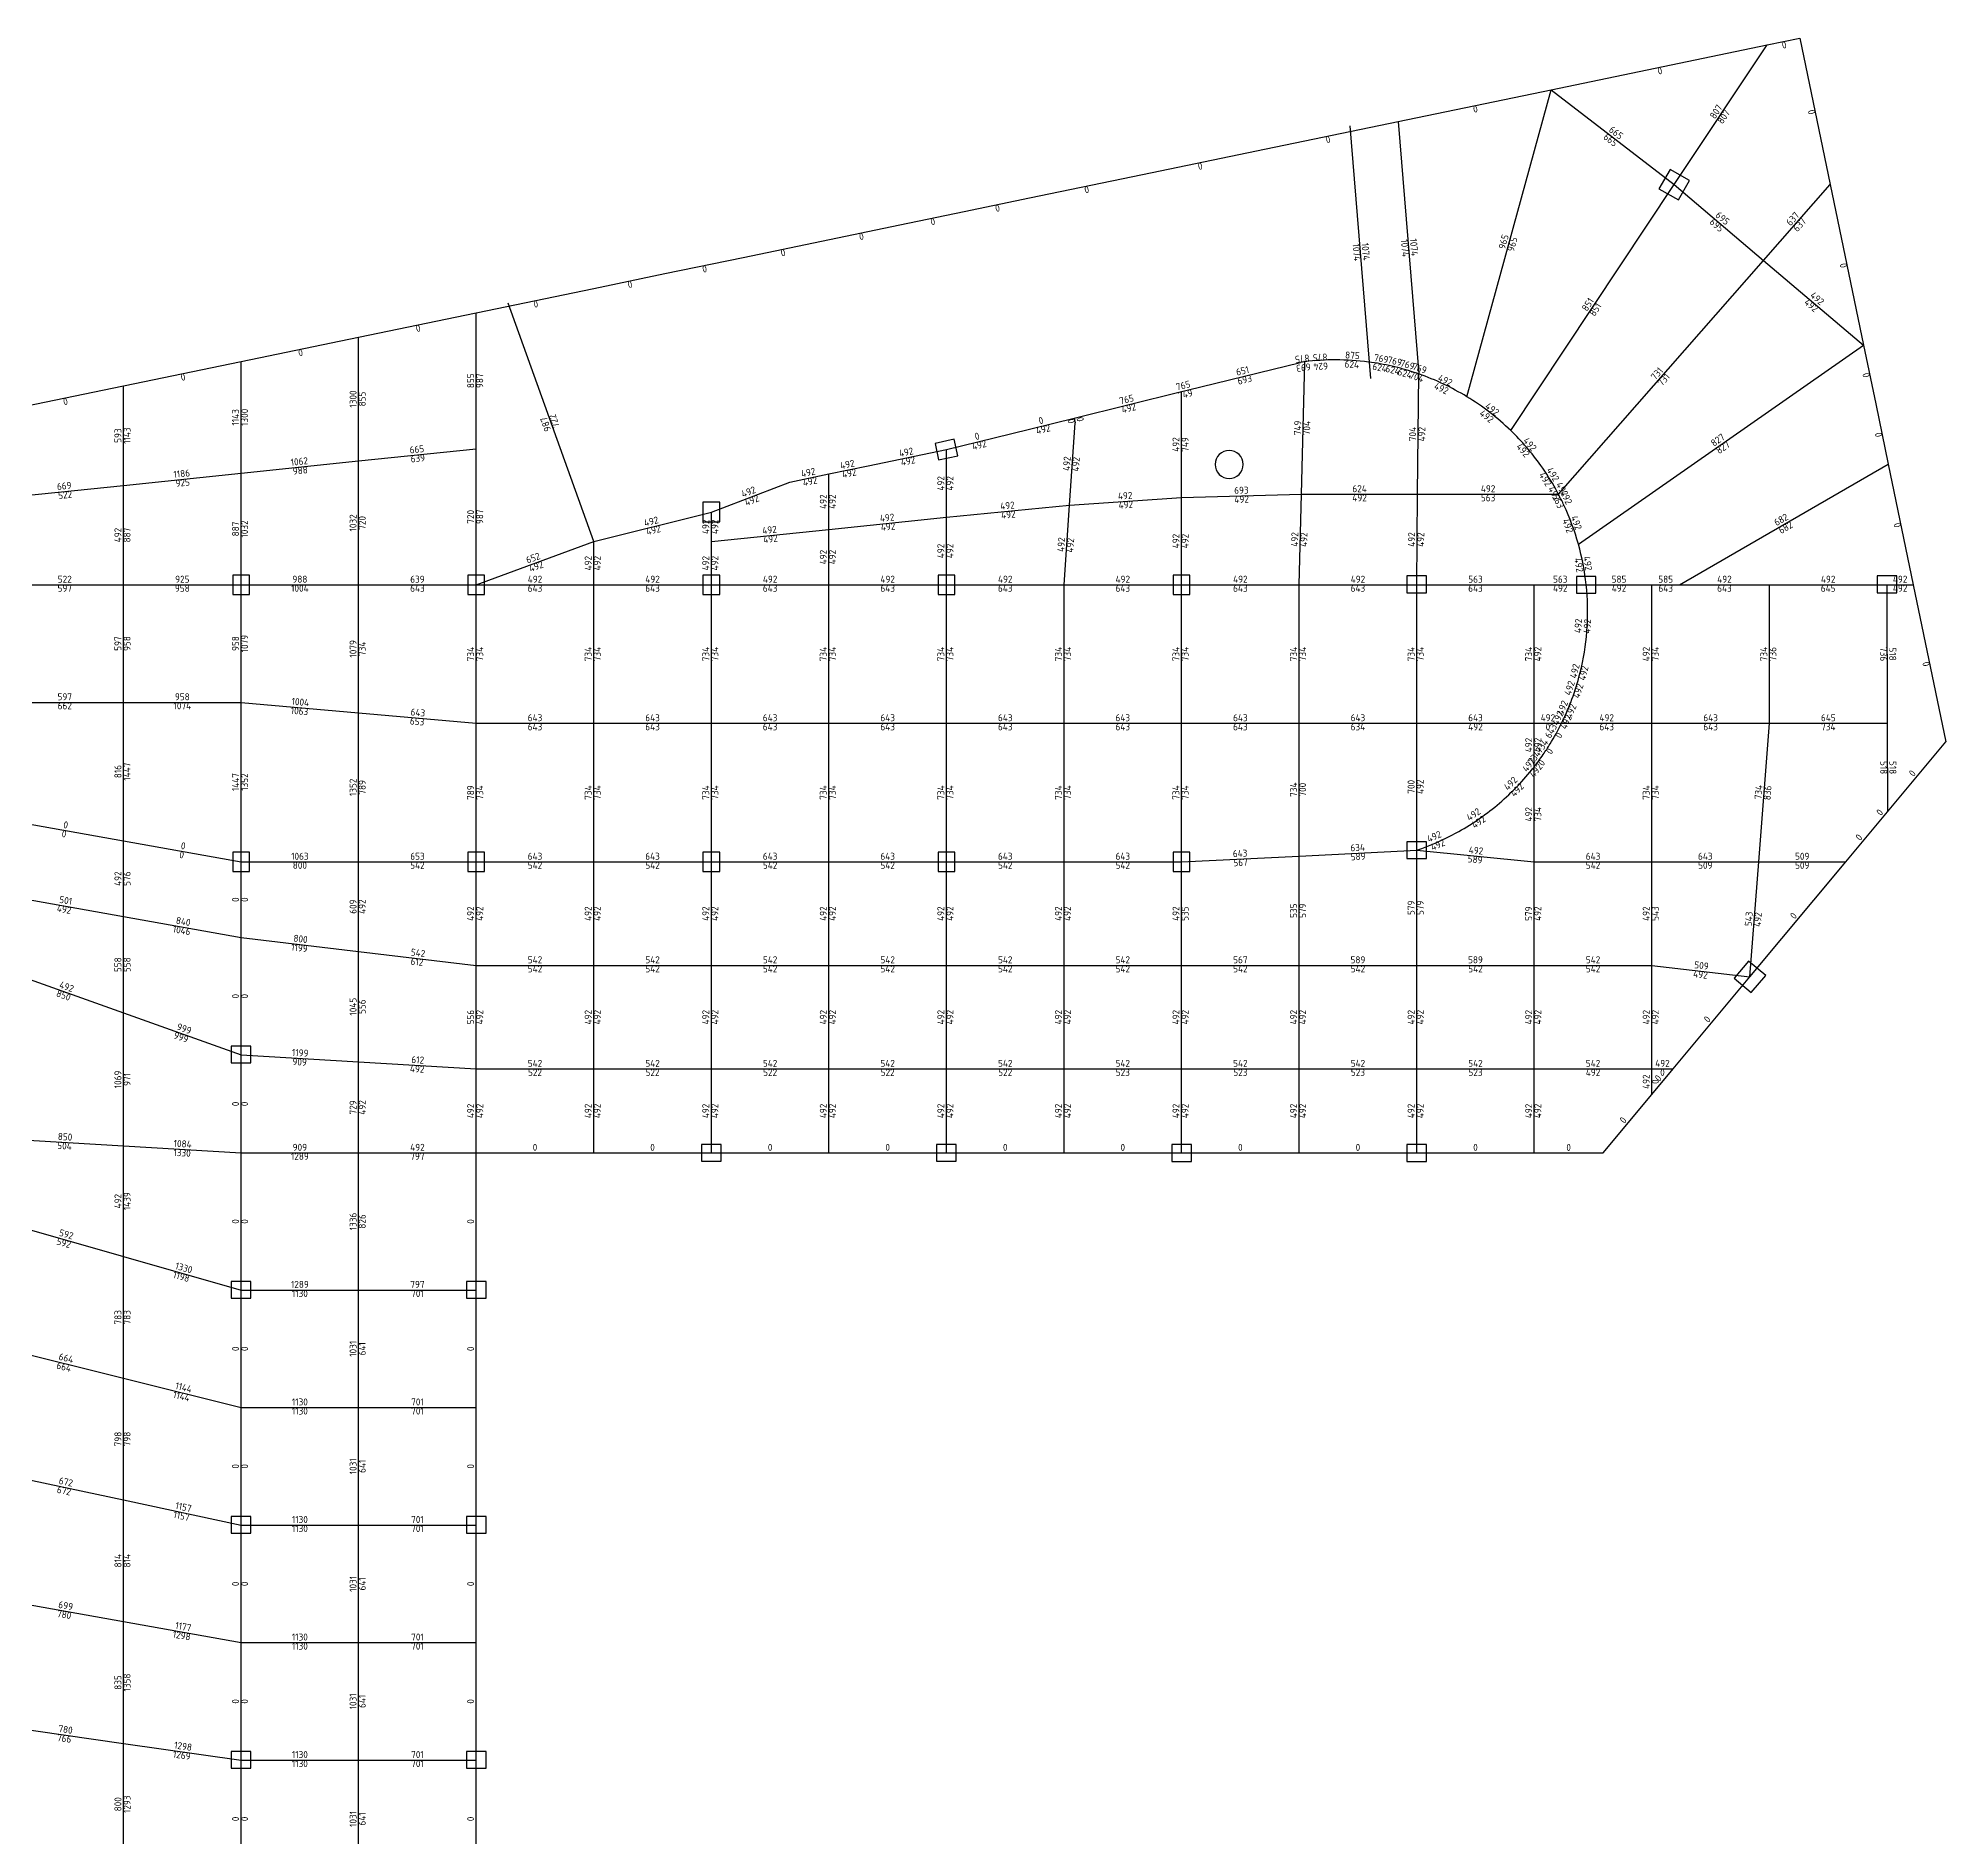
# Model space of a CAD drawing. Header units: millimetres. Extents: x -245177 to 1112891, y -1092030 to 122567.
# Drawn here: x -18550 to 49604, y -891798 to -827488 of the extents above; entities that cross this region are included whole.
import ezdxf
from ezdxf.enums import TextEntityAlignment as Align

# ---------------------------------------------------------------- set-up
doc = ezdxf.new("R2010")
doc.units = ezdxf.units.MM
doc.header["$MEASUREMENT"] = 0
for name, color, linetype in [('13', 4, 'Continuous'), ('dsg', 7, 'Continuous'), ('jiantu', 134, 'Continuous')]:
    doc.layers.add(name, color=color, linetype=linetype)
doc.styles.add('TrueTypeFont', font='yjkeng.shx', dxfattribs={"bigfont": 'yjkchn.shx'})

msp = doc.modelspace()

# ---------------------------------------------------------------- linework, layer by layer
at = {"layer": 'jiantu', "color": 94}
for p, q in [((35502, -829331), (43221, -827730)), ((43221, -827730), (44388, -827488)), ((44388, -827488), (45473, -832717)), ((30037, -830465), (35502, -829331)), ((24976, -831515), (30037, -830465)), ((20905, -832360), (24976, -831515)), ((16863, -833199), (20905, -832360)), ((45473, -832717), (46663, -838456)), ((14535, -833682), (16863, -833199)), ((9435, -834740), (12235, -834159)), ((12235, -834159), (14535, -833682)), ((6635, -835321), (9435, -834740)), ((3835, -835902), (6635, -835321)), ((1300, -836428), (3835, -835902)), ((-2900, -837299), (1300, -836428)), ((-7100, -838171), (-2900, -837299)), ((-11300, -839042), (-7100, -838171)), ((46663, -838456), (47099, -840556)), ((-15500, -839914), (-11300, -839042)), ((22505, -840068), (26544, -839073)), ((-19700, -840785), (-15500, -839914)), ((18466, -841063), (22300, -840118)), ((22300, -840118), (22505, -840068)), ((47099, -840556), (47546, -842711)), ((13900, -842188), (16183, -841626)), ((16183, -841626), (18466, -841063)), ((47546, -842711), (48441, -847022)), ((48441, -847022), (49604, -852629)), ((47514, -855137), (49604, -852629)), ((47277, -855422), (47514, -855137)), ((46027, -856922), (47277, -855422)), ((42604, -861029), (46027, -856922)), ((39859, -864322), (42604, -861029)), ((39100, -865232), (39859, -864322)), ((37356, -867325), (39100, -865232)), ((-2900, -872222), (-2900, -867322)), ((-2900, -867322), (1300, -867323)), ((1300, -867323), (5500, -867323)), ((5500, -867323), (9700, -867323)), ((9700, -867323), (13900, -867323)), ((13900, -867323), (18100, -867324)), ((18100, -867324), (22300, -867324)), ((22300, -867324), (26500, -867324)), ((26500, -867324), (30700, -867324)), ((30700, -867324), (34900, -867325)), ((34900, -867325), (37356, -867325)), ((-2900, -876422), (-2900, -872222)), ((-2900, -880622), (-2900, -876422)), ((-2900, -884822), (-2900, -880622)), ((-2900, -889022), (-2900, -884822)), ((-2900, -893222), (-2900, -889022))]:
    msp.add_line(p, q, dxfattribs=at)
at = {"layer": 'jiantu'}
for p, q in [((39901, -832722), (43221, -827730)), ((32492, -840300), (35502, -829331)), ((35502, -829331), (39901, -832722)), ((28311, -830621), (29052, -839644)), ((30037, -830465), (30778, -839488)), ((34058, -841509), (39901, -832722)), ((39901, -832722), (43095, -835430)), ((43095, -835430), (45473, -832717)), ((35769, -843788), (43095, -835430)), ((43095, -835430), (46663, -838456)), ((-2900, -842161), (-2900, -837299)), ((1300, -845476), (-1757, -836960)), ((-7100, -842596), (-7100, -838171)), ((36476, -845567), (46663, -838456)), ((-11300, -843032), (-11300, -839042)), ((26584, -843788), (26707, -839051)), ((30734, -843788), (30778, -839488)), ((-15500, -843468), (-15500, -839914)), ((22300, -843897), (22300, -840118)), ((18297, -844177), (18501, -841234)), ((18466, -841063), (18501, -841234)), ((-7100, -842596), (-2900, -842161)), ((-2900, -847022), (-2900, -842161)), ((11100, -842769), (13900, -842188)), ((13900, -844605), (13900, -842188)), ((-15500, -843468), (-11300, -843032)), ((-11300, -843032), (-7100, -842596)), ((-11300, -847022), (-11300, -843032)), ((-7100, -847022), (-7100, -842596)), ((8300, -843350), (9700, -843060)), ((9700, -843060), (11100, -842769)), ((9700, -845041), (9700, -843060)), ((40090, -847022), (47546, -842711)), ((-19700, -843903), (-15500, -843468)), ((-15500, -847022), (-15500, -843468)), ((5500, -844422), (8300, -843350)), ((1300, -845476), (5500, -844422)), ((5500, -845476), (5500, -844422)), ((13900, -844605), (18297, -844177)), ((18100, -847022), (18297, -844177)), ((18297, -844177), (22300, -843897)), ((22300, -843897), (26584, -843788)), ((22300, -847022), (22300, -843897)), ((26500, -847022), (26584, -843788)), ((26584, -843788), (30734, -843788)), ((30700, -847022), (30734, -843788)), ((30734, -843788), (35769, -843788)), ((5500, -845476), (9700, -845041)), ((9700, -845041), (13900, -844605)), ((9700, -847022), (9700, -845041)), ((13900, -847022), (13900, -844605)), ((-2900, -847022), (1300, -845476)), ((1300, -847022), (1300, -845476)), ((5500, -847022), (5500, -845476)), ((-19700, -847022), (-15500, -847022)), ((-15500, -847022), (-11300, -847022)), ((-15500, -851222), (-15500, -847022)), ((-11300, -851222), (-11300, -847022)), ((-11300, -847022), (-7100, -847022)), ((-7100, -847022), (-2900, -847022)), ((-7100, -851597), (-7100, -847022)), ((-2900, -851972), (-2900, -847022)), ((-2900, -847022), (1300, -847022)), ((1300, -847022), (5500, -847022)), ((1300, -851972), (1300, -847022)), ((5500, -851972), (5500, -847022)), ((5500, -847022), (9700, -847022)), ((9700, -847022), (13900, -847022)), ((9700, -851972), (9700, -847022)), ((13900, -851972), (13900, -847022)), ((13900, -847022), (18100, -847022)), ((18100, -847022), (22300, -847022)), ((18100, -851972), (18100, -847022)), ((22300, -851972), (22300, -847022)), ((22300, -847022), (26500, -847022)), ((26500, -847022), (30700, -847022)), ((26500, -851972), (26500, -847022)), ((30700, -851972), (30700, -847022)), ((30700, -847022), (34900, -847022)), ((34900, -847022), (36755, -847022)), ((34900, -851972), (34900, -847022)), ((36755, -847022), (39100, -847022)), ((39100, -851972), (39100, -847022)), ((39100, -847022), (40090, -847022)), ((40090, -847022), (43300, -847022)), ((43300, -847022), (47500, -847022)), ((43300, -851972), (43300, -847022)), ((47500, -847022), (47509, -851972)), ((47500, -847022), (48441, -847022)), ((-19700, -851222), (-15500, -851222)), ((-15500, -851222), (-11300, -851222)), ((-15500, -856172), (-15500, -851222)), ((-11300, -851222), (-7100, -851597)), ((-11300, -856922), (-11300, -851222)), ((-7100, -851597), (-2900, -851972)), ((-7100, -856922), (-7100, -851597)), ((-2900, -851972), (1300, -851972)), ((-2900, -856922), (-2900, -851972)), ((1300, -851972), (5500, -851972)), ((1300, -856922), (1300, -851972)), ((5500, -851972), (9700, -851972)), ((5500, -856922), (5500, -851972)), ((9700, -851972), (13900, -851972)), ((9700, -856922), (9700, -851972)), ((13900, -851972), (18100, -851972)), ((13900, -856922), (13900, -851972)), ((18100, -851972), (22300, -851972)), ((18100, -856922), (18100, -851972)), ((22300, -851972), (26500, -851972)), ((22300, -856922), (22300, -851972)), ((26500, -851972), (30700, -851972)), ((26500, -856714), (26500, -851972)), ((30700, -851972), (34900, -851972)), ((30700, -856506), (30700, -851972)), ((34900, -853522), (34900, -851972)), ((34900, -851972), (35875, -851972)), ((35875, -851972), (39100, -851972)), ((39100, -851972), (43300, -851972)), ((39100, -856922), (39100, -851972)), ((42920, -856922), (43300, -851972)), ((43300, -851972), (47509, -851972)), ((47509, -851972), (47514, -855137)), ((34900, -856922), (34900, -853522)), ((-19700, -855422), (-15500, -856172)), ((-15500, -858872), (-15500, -856172)), ((-15500, -856172), (-11300, -856922)), ((26500, -856714), (30700, -856506)), ((30700, -860622), (30700, -856506)), ((30700, -856506), (34900, -856922)), ((-11300, -859622), (-11300, -856922)), ((-11300, -856922), (-7100, -856922)), ((-7100, -860122), (-7100, -856922)), ((-7100, -856922), (-2900, -856922)), ((-2900, -860622), (-2900, -856922)), ((-2900, -856922), (1300, -856922)), ((1300, -856922), (5500, -856922)), ((1300, -860622), (1300, -856922)), ((5500, -860622), (5500, -856922)), ((5500, -856922), (9700, -856922)), ((9700, -856922), (13900, -856922)), ((9700, -860622), (9700, -856922)), ((13900, -860622), (13900, -856922)), ((13900, -856922), (18100, -856922)), ((18100, -856922), (22300, -856922)), ((18100, -860622), (18100, -856922)), ((22300, -856922), (26500, -856714)), ((22300, -860622), (22300, -856922)), ((26500, -860622), (26500, -856714)), ((34900, -856922), (39100, -856922)), ((34900, -860622), (34900, -856922)), ((39100, -856922), (42920, -856922)), ((39100, -860622), (39100, -856922)), ((42604, -861029), (42920, -856922)), ((42920, -856922), (46027, -856922)), ((-19700, -858122), (-15500, -858872)), ((-15500, -862322), (-15500, -858872)), ((-15500, -858872), (-11300, -859622)), ((-11300, -859622), (-7100, -860122)), ((-11300, -863822), (-11300, -859622)), ((-7100, -864072), (-7100, -860122)), ((-7100, -860122), (-2900, -860622)), ((-2900, -860622), (1300, -860622)), ((-2900, -864322), (-2900, -860622)), ((1300, -860622), (5500, -860622)), ((1300, -864322), (1300, -860622)), ((5500, -860622), (9700, -860622)), ((5500, -864322), (5500, -860622)), ((9700, -860622), (13900, -860622)), ((9700, -864322), (9700, -860622)), ((13900, -860622), (18100, -860622)), ((13900, -864322), (13900, -860622)), ((18100, -860622), (22300, -860622)), ((18100, -864322), (18100, -860622)), ((22300, -860622), (26500, -860622)), ((22300, -864322), (22300, -860622)), ((26500, -860622), (30700, -860622)), ((26500, -864322), (26500, -860622)), ((30700, -860622), (34900, -860622)), ((30700, -864322), (30700, -860622)), ((34900, -860622), (39100, -860622)), ((34900, -864322), (34900, -860622)), ((39100, -860622), (42604, -861029)), ((39100, -864322), (39100, -860622)), ((-19700, -860822), (-15500, -862322)), ((-15500, -862322), (-11300, -863822)), ((-15500, -867072), (-15500, -862322)), ((-11300, -867322), (-11300, -863822)), ((-11300, -863822), (-7100, -864072)), ((-7100, -864072), (-2900, -864322)), ((-7100, -867322), (-7100, -864072)), ((-2900, -867322), (-2900, -864322)), ((-2900, -864322), (1300, -864322)), ((1300, -864322), (5500, -864322)), ((1300, -867323), (1300, -864322)), ((5500, -867323), (5500, -864322)), ((5500, -864322), (9700, -864322)), ((9700, -864322), (13900, -864322)), ((9700, -867323), (9700, -864322)), ((13900, -867323), (13900, -864322)), ((13900, -864322), (18100, -864322)), ((18100, -864322), (22300, -864322)), ((18100, -867324), (18100, -864322)), ((22300, -867324), (22300, -864322)), ((22300, -864322), (26500, -864322)), ((26500, -867324), (26500, -864322)), ((26500, -864322), (30700, -864322)), ((30700, -867324), (30700, -864322)), ((30700, -864322), (34900, -864322)), ((34900, -867325), (34900, -864322)), ((34900, -864322), (39100, -864322)), ((39100, -865232), (39100, -864322)), ((39100, -864322), (39859, -864322)), ((-19700, -866822), (-15500, -867072)), ((-15500, -871022), (-15500, -867072)), ((-15500, -867072), (-11300, -867322)), ((-11300, -867322), (-7100, -867322)), ((-11300, -872222), (-11300, -867322)), ((-7100, -872222), (-7100, -867322)), ((-7100, -867322), (-2900, -867322)), ((-19700, -869822), (-15500, -871022)), ((-15500, -871022), (-11300, -872222)), ((-15500, -875372), (-15500, -871022)), ((-11300, -876422), (-11300, -872222)), ((-11300, -872222), (-7100, -872222)), ((-7100, -872222), (-2900, -872222)), ((-7100, -876422), (-7100, -872222)), ((-19700, -874322), (-15500, -875372)), ((-15500, -879722), (-15500, -875372)), ((-15500, -875372), (-11300, -876422)), ((-11300, -876422), (-7100, -876422)), ((-11300, -880622), (-11300, -876422)), ((-7100, -880622), (-7100, -876422)), ((-7100, -876422), (-2900, -876422)), ((-19700, -878822), (-15500, -879722)), ((-15500, -879722), (-11300, -880622)), ((-15500, -884072), (-15500, -879722)), ((-11300, -884822), (-11300, -880622)), ((-11300, -880622), (-7100, -880622)), ((-7100, -880622), (-2900, -880622)), ((-7100, -884822), (-7100, -880622)), ((-19700, -883322), (-15500, -884072)), ((-15500, -888422), (-15500, -884072)), ((-15500, -884072), (-11300, -884822)), ((-11300, -884822), (-7100, -884822)), ((-11300, -889022), (-11300, -884822)), ((-7100, -889022), (-7100, -884822)), ((-7100, -884822), (-2900, -884822)), ((-19700, -887822), (-15500, -888422)), ((-15500, -888422), (-11300, -889022)), ((-15500, -892772), (-15500, -888422)), ((-11300, -893222), (-11300, -889022)), ((-11300, -889022), (-7100, -889022)), ((-7100, -889022), (-2900, -889022)), ((-7100, -893222), (-7100, -889022))]:
    msp.add_line(p, q, dxfattribs=at)
at = {"layer": 'jiantu', "color": 54}
for points in [[(39755, -832176), (39355, -832868), (40048, -833268), (40448, -832576)], [(14180, -841822), (13496, -841967), (13620, -842554), (14305, -842409)], [(5800, -844072), (5200, -844072), (5200, -844772), (5800, -844772)], [(-11000, -846672), (-11600, -846672), (-11600, -847372), (-11000, -847372)], [(-2600, -846672), (-3200, -846672), (-3200, -847372), (-2600, -847372)], [(5800, -846672), (5200, -846672), (5200, -847372), (5800, -847372)], [(14200, -846672), (13600, -846672), (13600, -847372), (14200, -847372)], [(22600, -846672), (22000, -846672), (22000, -847372), (22600, -847372)], [(31050, -846707), (30350, -846707), (30350, -847307), (31050, -847307)], [(37105, -846722), (36405, -846722), (36405, -847322), (37105, -847322)], [(47850, -846707), (47150, -846707), (47150, -847307), (47850, -847307)], [(-11000, -856572), (-11600, -856572), (-11600, -857272), (-11000, -857272)], [(-2600, -856572), (-3200, -856572), (-3200, -857272), (-2600, -857272)], [(5800, -856572), (5200, -856572), (5200, -857272), (5800, -857272)], [(14200, -856572), (13600, -856572), (13600, -857272), (14200, -857272)], [(22600, -856572), (22000, -856572), (22000, -857272), (22600, -857272)], [(31050, -856206), (30350, -856206), (30350, -856806), (31050, -856806)], [(42555, -860465), (42041, -861078), (42653, -861592), (43168, -860979)], [(-10955, -863507), (-11655, -863507), (-11655, -864107), (-10955, -864107)], [(5850, -867023), (5150, -867023), (5150, -867623), (5850, -867623)], [(14250, -867023), (13550, -867023), (13550, -867623), (14250, -867623)], [(22650, -867024), (21950, -867024), (21950, -867624), (22650, -867624)], [(31050, -867024), (30350, -867024), (30350, -867624), (31050, -867624)], [(-10955, -871912), (-11655, -871912), (-11655, -872512), (-10955, -872512)], [(-2550, -871912), (-3250, -871912), (-3250, -872512), (-2550, -872512)], [(-10955, -880312), (-11655, -880312), (-11655, -880912), (-10955, -880912)], [(-2550, -880312), (-3250, -880312), (-3250, -880912), (-2550, -880912)], [(-10955, -888712), (-11655, -888712), (-11655, -889312), (-10955, -889312)], [(-2550, -888712), (-3250, -888712), (-3250, -889312), (-2550, -889312)]]:
    msp.add_lwpolyline(points, close=True, dxfattribs=at)
msp.add_lwpolyline([(24500, -842722, 1), (23500, -842722, 1)], format="xyb", close=True, dxfattribs=at)
at = {"layer": 'jiantu', "color": 94}
for start, end in [(97.01449, 98.06508), (90, 97.01449), (82.53391, 90), (77.07263, 82.53391), (76.39107, 77.07263), (71.24326, 76.39107), (70.72148, 71.24326), (58.62506, 70.72148), (46.00684, 58.62506), (35.51278, 46.00684), (29.07658, 35.51278), (27.78548, 29.07658), (25.01871, 27.78548), (15.57759, 25.01871), (6.13645, 15.57759), (347.22059, 6.13645), (338.91393, 344.9236), (344.9236, 347.22059), (335.17939, 338.91393), (333.69795, 335.17939), (328.32963, 333.69795), (322.01925, 325.43518), (325.43518, 328.32963), (309.85526, 321.16449), (321.16449, 322.01925), (298.54604, 309.85526), (288.75674, 298.54604)]:
    msp.add_arc((27806, -847984), 9000, start, end, dxfattribs=at)
at = {"layer": 'jiantu'}
for start, end in [(335.17939, 338.91393), (333.69795, 335.17939)]:
    msp.add_arc((27806, -847984), 9000, start, end, dxfattribs=at)

# ---------------------------------------------------------------- texts
at = {"layer": '13', "color": 4, "linetype": 'Continuous', "style": 'TrueTypeFont'}
for s, rotation, p in [('665', 322.37778, (37701, -831027)), ('695', 319.70571, (41498, -834076)), ('637', 48.76523, (44284, -834074)), ('651', 13.84189, (24524, -839570)), ('693', 187.53977, (26626, -839062)), ('624', 183.50724, (27257, -839017)), ('731', 48.76523, (39432, -839609)), ('593', 90, (-15500, -841691)), ('749', 88.51263, (26646, -841420)), ('704', 89.41068, (30756, -841638)), ('665', 5.92298, (-5000, -842378)), ('669', 5.92298, (-17600, -843686)), ('693', 1.45521, (24442, -843843)), ('720', 90, (-2900, -844591)), ('682', 30.03306, (43818, -844866)), ('652', 20.20051, (-800, -846249)), ('597', 90, (-15500, -849122)), ('734', 90, (-2900, -849497)), ('734', 90, (1300, -849497)), ('734', 90, (5500, -849497)), ('734', 90, (9700, -849497)), ('734', 90, (13900, -849497)), ('734', 90, (18100, -849497)), ('734', 90, (22300, -849497)), ('734', 90, (26500, -849497)), ('734', 90, (30700, -849497)), ('734', 90, (34900, -849497)), ('734', 90, (43300, -849497)), ('643', 354.89783, (-5000, -851784)), ('734', 56.8824, (35342, -852899)), ('643', 61.01379, (35670, -852340)), ('734', 53.72721, (35059, -853306)), ('734', 90, (1300, -854447)), ('734', 90, (5500, -854447)), ('734', 90, (9700, -854447)), ('734', 90, (13900, -854447)), ('734', 90, (18100, -854447)), ('734', 90, (22300, -854447)), ('734', 90, (26500, -854343)), ('700', 90, (30700, -854239)), ('734', 90, (39100, -854447)), ('734', 85.60293, (43110, -854447)), ('643', 2.8345, (24400, -856818)), ('634', 2.8345, (28600, -856610)), ('609', 90, (-7100, -858522)), ('535', 90, (26500, -858668)), ('579', 90, (30700, -858564)), ('579', 90, (34900, -858772)), ('543', 85.60293, (42762, -858975)), ('542', 353.21102, (-5000, -860372)), ('558', 90, (-15500, -860597)), ('556', 90, (-2900, -862472)), ('612', 356.59356, (-5000, -864197)), ('729', 90, (-7100, -865697)), ('592', 344.05461, (-17600, -870422)), ('664', 345.96375, (-17600, -874847)), ('672', 347.90524, (-17600, -879272)), ('699', 349.87533, (-17600, -883697))]:
    msp.add_text(s, height=250, rotation=rotation, dxfattribs=at).set_placement(p, align=Align.BOTTOM_CENTER)
for s, rotation, p in [('665', 322.37778, (37701, -831027)), ('695', 319.70571, (41498, -834076)), ('637', 48.76523, (44284, -834074)), ('693', 13.84189, (24524, -839570)), ('624', 356.26696, (28391, -839022)), ('624', 349.80327, (29398, -839136)), ('624', 346.73185, (29872, -839224)), ('624', 343.81716, (30312, -839349)), ('704', 340.98237, (30739, -839475)), ('731', 48.76523, (39432, -839609)), ('749', 13.84189, (22403, -840093)), ('722', 109.74668, (-228, -841218)), ('704', 88.51263, (26646, -841420)), ('639', 5.92298, (-5000, -842378)), ('749', 90, (22300, -842008)), ('563', 296.4021, (35865, -843983)), ('720', 90, (-7100, -844809)), ('682', 30.03306, (43818, -844866)), ('734', 90, (-7100, -849309)), ('734', 90, (-2900, -849497)), ('734', 90, (1300, -849497)), ('734', 90, (5500, -849497)), ('734', 90, (9700, -849497)), ('734', 90, (13900, -849497)), ('734', 90, (18100, -849497)), ('734', 90, (22300, -849497)), ('734', 90, (26500, -849497)), ('734', 90, (30700, -849497)), ('734', 90, (39100, -849497)), ('736', 90, (43300, -849497)), ('736', 270.09735, (47505, -849497)), ('653', 354.89783, (-5000, -851784)), ('734', 90, (-2900, -854447)), ('734', 90, (1300, -854447)), ('734', 90, (5500, -854447)), ('734', 90, (9700, -854447)), ('734', 90, (13900, -854447)), ('734', 90, (18100, -854447)), ('734', 90, (22300, -854447)), ('700', 90, (26500, -854343)), ('734', 90, (39100, -854447)), ('734', 90, (34900, -855222)), ('589', 2.8345, (28600, -856610)), ('589', 354.3448, (32800, -856714)), ('576', 90, (-15500, -857522)), ('567', 2.8345, (24400, -856818)), ('535', 90, (22300, -858772)), ('579', 90, (26500, -858668)), ('579', 90, (30700, -858564)), ('543', 90, (39100, -858772)), ('558', 90, (-15500, -860597)), ('612', 353.21102, (-5000, -860372)), ('556', 90, (-7100, -862097)), ('592', 344.05461, (-17600, -870422)), ('641', 90, (-7100, -874322)), ('664', 345.96375, (-17600, -874847)), ('641', 90, (-7100, -878522)), ('672', 347.90524, (-17600, -879272)), ('641', 90, (-7100, -882722)), ('641', 90, (-7100, -886922)), ('641', 90, (-7100, -891122))]:
    msp.add_text(s, height=250, rotation=rotation, dxfattribs=at).set_placement(p, align=Align.TOP_CENTER)
for s, p in [('624', (28659, -843788)), ('639', (-5000, -847022)), ('563', (32800, -847022)), ('563', (35828, -847022)), ('585', (37928, -847022)), ('585', (39595, -847022)), ('597', (-17600, -851222)), ('643', (-800, -851972)), ('643', (3400, -851972)), ('643', (7600, -851972)), ('643', (11800, -851972)), ('643', (16000, -851972)), ('643', (20200, -851972)), ('643', (24400, -851972)), ('643', (28600, -851972)), ('643', (32800, -851972)), ('643', (41200, -851972)), ('645', (45405, -851972)), ('653', (-5000, -856922)), ('643', (-800, -856922)), ('643', (3400, -856922)), ('643', (7600, -856922)), ('643', (11800, -856922)), ('643', (16000, -856922)), ('643', (20200, -856922)), ('643', (37000, -856922)), ('643', (41010, -856922)), ('542', (-800, -860622)), ('542', (3400, -860622)), ('542', (7600, -860622)), ('542', (11800, -860622)), ('542', (16000, -860622)), ('542', (20200, -860622)), ('567', (24400, -860622)), ('589', (28600, -860622)), ('589', (32800, -860622)), ('542', (37000, -860622)), ('542', (-800, -864322)), ('542', (3400, -864322)), ('542', (7600, -864322)), ('542', (11800, -864322)), ('542', (16000, -864322)), ('542', (20200, -864322)), ('542', (24400, -864322)), ('542', (28600, -864322)), ('542', (32800, -864322)), ('542', (37000, -864322)), ('701', (-5000, -876422)), ('701', (-5000, -880622)), ('701', (-5000, -884822)), ('701', (-5000, -889022))]:
    msp.add_text(s, height=250, dxfattribs=at).set_placement(p, align=Align.BOTTOM_CENTER)
for s, p in [('563', (33251, -843788)), ('597', (-17600, -847022)), ('643', (-5000, -847022)), ('643', (-800, -847022)), ('643', (3400, -847022)), ('643', (7600, -847022)), ('643', (11800, -847022)), ('643', (16000, -847022)), ('643', (20200, -847022)), ('643', (24400, -847022)), ('643', (28600, -847022)), ('643', (32800, -847022)), ('643', (39595, -847022)), ('643', (41695, -847022)), ('645', (45400, -847022)), ('662', (-17600, -851222)), ('643', (-800, -851972)), ('643', (3400, -851972)), ('643', (7600, -851972)), ('643', (11800, -851972)), ('643', (16000, -851972)), ('643', (20200, -851972)), ('643', (24400, -851972)), ('634', (28600, -851972)), ('643', (37488, -851972)), ('643', (41200, -851972)), ('734', (45405, -851972)), ('542', (-5000, -856922)), ('542', (-800, -856922)), ('542', (3400, -856922)), ('542', (7600, -856922)), ('542', (11800, -856922)), ('542', (16000, -856922)), ('542', (20200, -856922)), ('542', (37000, -856922)), ('542', (-800, -860622)), ('542', (3400, -860622)), ('542', (7600, -860622)), ('542', (11800, -860622)), ('542', (16000, -860622)), ('542', (20200, -860622)), ('542', (24400, -860622)), ('542', (28600, -860622)), ('542', (32800, -860622)), ('542', (37000, -860622)), ('701', (-5000, -872222)), ('701', (-5000, -876422)), ('701', (-5000, -880622)), ('701', (-5000, -884822)), ('701', (-5000, -889022))]:
    msp.add_text(s, height=250, dxfattribs=at).set_placement(p, align=Align.TOP_CENTER)
at = {"layer": 'dsg', "color": 1, "linetype": 'Continuous', "style": 'TrueTypeFont'}
for s, rotation, p in [('0', 11.72201, (43804, -827609)), ('0', 11.72201, (39361, -828531)), ('0', 11.72201, (32770, -829898)), ('0', 281.722, (44930, -830102)), ('0', 11.72201, (27507, -830990)), ('0', 11.72201, (22941, -831938)), ('0', 11.72201, (18884, -832779)), ('0', 11.72201, (15699, -833440)), ('0', 11.72201, (13385, -833920)), ('0', 11.72201, (10835, -834450)), ('0', 11.72201, (8035, -835031)), ('0', 281.722, (46068, -835586)), ('0', 11.72201, (2567, -836165)), ('0', 11.72201, (5235, -835612)), ('0', 11.72201, (-800, -836864)), ('492', 319.70571, (44879, -836943)), ('0', 11.72201, (-5000, -837735)), ('0', 11.72201, (-9200, -838606)), ('0', 11.72201, (-13400, -839478)), ('0', 281.722, (46881, -839506)), ('0', 11.72201, (-17600, -840349)), ('492', 334.67327, (31635, -839894)), ('492', 13.84189, (20383, -840591)), ('492', 322.31595, (33275, -840904)), ('492', 13.84189, (17325, -841344)), ('0', 281.52173, (18484, -841148)), ('492', 89.41068, (30756, -841638)), ('0', 281.722, (47323, -841633)), ('492', 13.84189, (15042, -841907)), ('492', 310.75981, (34595, -842132)), ('492', 11.72201, (10400, -842914)), ('492', 11.72201, (12500, -842479)), ('492', 86.04098, (18399, -842706)), ('492', 302.29468, (35402, -843183)), ('522', 5.92298, (-17600, -843686)), ('492', 11.72201, (9000, -843205)), ('492', 90, (13900, -843397)), ('492', 298.43103, (35721, -843699)), ('492', 20.9437, (6900, -843886)), ('492', 90, (9700, -844050)), ('492', 5.55246, (16099, -844391)), ('492', 4.00574, (20299, -844037)), ('492', 1.45521, (24442, -843843)), ('492', 14.09595, (3400, -844949)), ('492', 90, (5500, -844949)), ('492', 5.92298, (11800, -844823)), ('492', 290.29815, (36219, -844872)), ('0', 281.722, (47994, -844866)), ('492', 5.92298, (7600, -845259)), ('492', 90, (9700, -846031)), ('492', 90, (13900, -845813)), ('492', 86.04098, (18199, -845600)), ('492', 90, (22300, -845459)), ('492', 88.51263, (26542, -845405)), ('492', 89.41068, (30717, -845405)), ('492', 20.20051, (-800, -846249)), ('492', 90, (1300, -846249)), ('492', 90, (5500, -846249)), ('492', 280.85702, (36615, -846294)), ('492', 86.67852, (36669, -848498)), ('492', 90, (34900, -849497)), ('0', 281.722, (49023, -849826)), ('492', 71.91877, (36350, -850773)), ('492', 76.07209, (36540, -850150)), ('492', 64.43867, (35925, -851867)), ('492', 67.04666, (36090, -851492)), ('492', 90, (34900, -852747)), ('0', 61.01379, (35670, -852340)), ('0', 53.72721, (35059, -853306)), ('0', 56.8824, (35342, -852899)), ('492', 51.59187, (34859, -853575)), ('518', 270.09735, (47512, -853554)), ('492', 90, (30700, -854239)), ('492', 45.51019, (34196, -854260)), ('492', 34.20034, (32841, -855391)), ('0', 349.87533, (-17600, -855797)), ('0', 349.87533, (-13400, -856547)), ('492', 23.65139, (31404, -856198)), ('492', 349.87533, (-17600, -858497)), ('0', 90, (-11300, -858272)), ('492', 90, (-7100, -858522)), ('492', 90, (-2900, -858772)), ('492', 90, (1300, -858772)), ('492', 90, (5500, -858772)), ('492', 90, (9700, -858772)), ('492', 90, (13900, -858772)), ('492', 90, (18100, -858772)), ('492', 90, (34900, -858772)), ('492', 85.60293, (42762, -858975)), ('492', 353.37644, (40852, -860825)), ('0', 90, (-11300, -861722)), ('492', 90, (-2900, -862472)), ('492', 90, (1300, -862472)), ('492', 90, (5500, -862472)), ('492', 90, (9700, -862472)), ('492', 90, (13900, -862472)), ('492', 90, (18100, -862472)), ('492', 90, (22300, -862472)), ('492', 90, (26500, -862472)), ('492', 90, (30700, -862472)), ('492', 90, (34900, -862472)), ('492', 90, (39100, -862472)), ('492', 356.59356, (-5000, -864197)), ('0', 90, (39100, -864777)), ('0', 90, (-11300, -865572)), ('492', 90, (-7100, -865697)), ('492', 90, (-2900, -865822)), ('492', 90, (1300, -865822)), ('492', 90, (5500, -865822)), ('492', 90, (9700, -865822)), ('492', 90, (13900, -865823)), ('492', 90, (18100, -865823)), ('492', 90, (22300, -865823)), ('492', 90, (26500, -865823)), ('492', 90, (30700, -865823)), ('492', 90, (34900, -865823)), ('504', 356.58993, (-17600, -866947)), ('0', 90, (-11300, -869772)), ('0', 90, (-11300, -874322)), ('0', 90, (-11300, -878522)), ('0', 90, (-11300, -882722)), ('0', 90, (-11300, -886922)), ('0', 90, (-11300, -891122))]:
    msp.add_text(s, height=250, rotation=rotation, dxfattribs=at).set_placement(p, align=Align.TOP_CENTER)
at = {"layer": 'dsg', "color": 2, "linetype": 'Continuous', "style": 'TrueTypeFont'}
for s, rotation, p in [('807', 56.37581, (41561, -830226)), ('851', 56.37581, (36979, -837115)), ('875', 356.26696, (28391, -839022)), ('769', 349.80327, (29398, -839136)), ('769', 346.73185, (29872, -839224)), ('769', 343.81716, (30312, -839349)), ('855', 90, (-2900, -839730)), ('769', 340.98237, (30739, -839475)), ('765', 13.84189, (20383, -840591)), ('765', 13.84189, (22403, -840093)), ('827', 34.91643, (41570, -842011)), ('887', 90, (-11300, -845027)), ('816', 90, (-15500, -853697)), ('789', 90, (-2900, -854447)), ('840', 349.87533, (-13400, -859247)), ('800', 353.21102, (-9200, -859872)), ('850', 356.58993, (-17600, -866947)), ('783', 90, (-15500, -873197)), ('798', 90, (-15500, -877547)), ('814', 90, (-15500, -881897)), ('835', 90, (-15500, -886247)), ('780', 351.8699, (-17600, -888122)), ('800', 90, (-15500, -890597))]:
    msp.add_text(s, height=250, rotation=rotation, dxfattribs=at).set_placement(p, align=Align.BOTTOM_CENTER)
for s, rotation, p in [('807', 56.37581, (41561, -830226)), ('851', 56.37581, (36979, -837115)), ('875', 187.53977, (26626, -839062)), ('875', 183.50724, (27257, -839017)), ('855', 90, (-7100, -840383)), ('827', 34.91643, (41570, -842011)), ('887', 90, (-15500, -845245)), ('789', 90, (-7100, -854259)), ('836', 85.60293, (43110, -854447)), ('850', 340.34618, (-17600, -861572)), ('909', 356.59356, (-9200, -863947)), ('826', 90, (-7100, -869772)), ('783', 90, (-15500, -873197)), ('798', 90, (-15500, -877547)), ('814', 90, (-15500, -881897)), ('780', 349.87533, (-17600, -883697)), ('766', 351.8699, (-17600, -888122))]:
    msp.add_text(s, height=250, rotation=rotation, dxfattribs=at).set_placement(p, align=Align.TOP_CENTER)
at = {"layer": 'dsg', "linetype": 'Continuous', "style": 'TrueTypeFont'}
for s, rotation, p in [('1074', 274.69211, (28681, -835132)), ('1074', 274.69211, (30408, -834977)), ('1300', 90, (-11300, -841037)), ('1143', 90, (-15500, -841691)), ('1032', 90, (-11300, -845027)), ('1079', 90, (-11300, -849122)), ('1063', 354.89783, (-9200, -851409)), ('1447', 90, (-15500, -853697)), ('1352', 90, (-11300, -854072)), ('1046', 349.87533, (-13400, -859247)), ('1199', 353.21102, (-9200, -859872)), ('1330', 356.58993, (-13400, -867197)), ('1439', 90, (-15500, -869047)), ('1198', 344.05461, (-13400, -871622)), ('1144', 345.96375, (-13400, -875897)), ('1157', 347.90524, (-13400, -880172)), ('1298', 349.87533, (-13400, -884447)), ('1358', 90, (-15500, -886247)), ('1269', 351.8699, (-13400, -888722)), ('1293', 90, (-15500, -890597))]:
    msp.add_text(s, height=250, rotation=rotation, dxfattribs=at).set_placement(p, align=Align.TOP_CENTER)
for s, rotation, p in [('1074', 274.69211, (28681, -835132)), ('1074', 274.69211, (30408, -834977)), ('1300', 90, (-7100, -840383)), ('1143', 90, (-11300, -841037)), ('1186', 5.92298, (-13400, -843250)), ('1062', 5.92298, (-9200, -842814)), ('1032', 90, (-7100, -844809)), ('1079', 90, (-7100, -849309)), ('1447', 90, (-11300, -854072)), ('1352', 90, (-7100, -854259)), ('1045', 90, (-7100, -862097)), ('1199', 356.59356, (-9200, -863947)), ('1069', 90, (-15500, -864697)), ('1084', 356.58993, (-13400, -867197)), ('1336', 90, (-7100, -869772)), ('1330', 344.05461, (-13400, -871622)), ('1031', 90, (-7100, -874322)), ('1144', 345.96375, (-13400, -875897)), ('1031', 90, (-7100, -878522)), ('1157', 347.90524, (-13400, -880172)), ('1031', 90, (-7100, -882722)), ('1177', 349.87533, (-13400, -884447)), ('1031', 90, (-7100, -886922)), ('1298', 351.8699, (-13400, -888722)), ('1031', 90, (-7100, -891122))]:
    msp.add_text(s, height=250, rotation=rotation, dxfattribs=at).set_placement(p, align=Align.BOTTOM_CENTER)
at = {"layer": 'dsg', "color": 6, "linetype": 'Continuous', "style": 'TrueTypeFont'}
for s, rotation, p in [('965', 74.65617, (33997, -834816)), ('987', 109.74668, (-228, -841218)), ('958', 90, (-11300, -849122)), ('1004', 354.89783, (-9200, -851409)), ('999', 340.34618, (-13400, -863072))]:
    msp.add_text(s, height=250, rotation=rotation, dxfattribs=at).set_placement(p, align=Align.BOTTOM_CENTER)
for s, rotation, p in [('965', 74.65617, (33997, -834816)), ('987', 90, (-2900, -839730)), ('988', 5.92298, (-9200, -842814)), ('925', 5.92298, (-13400, -843250)), ('987', 90, (-2900, -844591)), ('958', 90, (-15500, -849122)), ('999', 340.34618, (-13400, -863072)), ('971', 90, (-15500, -864697))]:
    msp.add_text(s, height=250, rotation=rotation, dxfattribs=at).set_placement(p, align=Align.TOP_CENTER)
at = {"layer": 'dsg', "color": 1, "linetype": 'Continuous', "style": 'TrueTypeFont'}
for s, rotation, p in [('492', 319.70571, (44879, -836943)), ('492', 334.67327, (31635, -839894)), ('0', 13.84189, (17325, -841344)), ('492', 322.31595, (33275, -840904)), ('0', 13.84189, (15042, -841907)), ('0', 281.52173, (18484, -841148)), ('492', 11.72201, (12500, -842479)), ('492', 90, (22300, -842008)), ('492', 310.75981, (34595, -842132)), ('492', 11.72201, (9000, -843205)), ('492', 11.72201, (10400, -842914)), ('492', 86.04098, (18399, -842706)), ('492', 302.29468, (35402, -843183)), ('492', 20.9437, (6900, -843886)), ('492', 90, (13900, -843397)), ('492', 4.00574, (20299, -844037)), ('492', 298.43103, (35721, -843699)), ('492', 296.4021, (35865, -843983)), ('492', 90, (9700, -844050)), ('492', 5.55246, (16099, -844391)), ('492', 90, (-15500, -845245)), ('492', 14.09595, (3400, -844949)), ('492', 90, (5500, -844949)), ('492', 5.92298, (7600, -845259)), ('492', 5.92298, (11800, -844823)), ('492', 290.29815, (36219, -844872)), ('492', 90, (9700, -846031)), ('492', 90, (13900, -845813)), ('492', 86.04098, (18199, -845600)), ('492', 90, (22300, -845459)), ('492', 88.51263, (26542, -845405)), ('492', 89.41068, (30717, -845405)), ('492', 90, (1300, -846249)), ('492', 90, (5500, -846249)), ('492', 280.85702, (36615, -846294)), ('492', 86.67852, (36669, -848498)), ('492', 76.07209, (36540, -850150)), ('492', 90, (39100, -849497)), ('518', 270.09735, (47505, -849497)), ('492', 71.91877, (36350, -850773)), ('492', 67.04666, (36090, -851492)), ('492', 64.43867, (35925, -851867)), ('492', 90, (34900, -852747)), ('492', 51.59187, (34859, -853575)), ('492', 45.51019, (34196, -854260)), ('518', 270.09735, (47512, -853554)), ('0', 50.19023, (48559, -853883)), ('492', 34.20034, (32841, -855391)), ('492', 90, (34900, -855222)), ('0', 50.19023, (47396, -855279)), ('0', 349.87533, (-17600, -855797)), ('492', 23.65139, (31404, -856198)), ('0', 50.19023, (46652, -856172)), ('0', 349.87533, (-13400, -856547)), ('492', 354.3448, (32800, -856714)), ('492', 90, (-15500, -857522)), ('501', 349.87533, (-17600, -858497)), ('0', 90, (-11300, -858272)), ('492', 90, (-2900, -858772)), ('492', 90, (1300, -858772)), ('492', 90, (5500, -858772)), ('492', 90, (9700, -858772)), ('492', 90, (13900, -858772)), ('492', 90, (18100, -858772)), ('492', 90, (22300, -858772)), ('492', 90, (39100, -858772)), ('0', 50.19023, (44315, -858975)), ('509', 353.37644, (40852, -860825)), ('492', 340.34618, (-17600, -861572)), ('0', 90, (-11300, -861722)), ('492', 90, (1300, -862472)), ('492', 90, (5500, -862472)), ('492', 90, (9700, -862472)), ('492', 90, (13900, -862472)), ('492', 90, (18100, -862472)), ('492', 90, (22300, -862472)), ('492', 90, (26500, -862472)), ('492', 90, (30700, -862472)), ('492', 90, (34900, -862472)), ('492', 90, (39100, -862472)), ('0', 50.19023, (41232, -862675)), ('492', 90, (39100, -864777)), ('0', 50.19023, (39480, -864777)), ('0', 90, (-11300, -865572)), ('492', 90, (-2900, -865822)), ('492', 90, (1300, -865822)), ('492', 90, (5500, -865822)), ('492', 90, (9700, -865822)), ('492', 90, (13900, -865823)), ('492', 90, (18100, -865823)), ('492', 90, (22300, -865823)), ('492', 90, (26500, -865823)), ('492', 90, (30700, -865823)), ('492', 90, (34900, -865823)), ('0', 50.19023, (38228, -866279)), ('492', 90, (-15500, -869047)), ('0', 90, (-11300, -869772)), ('0', 90, (-2900, -869772)), ('0', 90, (-11300, -874322)), ('0', 90, (-2900, -874322)), ('0', 90, (-11300, -878522)), ('0', 90, (-2900, -878522)), ('0', 90, (-11300, -882722)), ('0', 90, (-2900, -882722)), ('0', 90, (-11300, -886922)), ('0', 90, (-2900, -886922)), ('0', 90, (-11300, -891122)), ('0', 90, (-2900, -891122))]:
    msp.add_text(s, height=250, rotation=rotation, dxfattribs=at).set_placement(p, align=Align.BOTTOM_CENTER)
for s, p in [('492', (33251, -843788)), ('522', (-17600, -847022)), ('492', (-800, -847022)), ('492', (3400, -847022)), ('492', (7600, -847022)), ('492', (11800, -847022)), ('492', (16000, -847022)), ('492', (20200, -847022)), ('492', (24400, -847022)), ('492', (28600, -847022)), ('492', (41695, -847022)), ('492', (45400, -847022)), ('492', (47971, -847022)), ('492', (35388, -851972)), ('492', (37488, -851972)), ('509', (44473, -856922)), ('492', (39480, -864322)), ('492', (-5000, -867322)), ('0', (-800, -867322)), ('0', (3400, -867323)), ('0', (7600, -867323)), ('0', (11800, -867323)), ('0', (16000, -867323)), ('0', (20200, -867324)), ('0', (24400, -867324)), ('0', (28600, -867324)), ('0', (32800, -867324)), ('0', (36128, -867325))]:
    msp.add_text(s, height=250, dxfattribs=at).set_placement(p, align=Align.BOTTOM_CENTER)
for s, p in [('492', (28659, -843788)), ('492', (35828, -847022)), ('492', (37928, -847022)), ('492', (47971, -847022)), ('492', (32800, -851972)), ('0', (35388, -851972)), ('509', (41010, -856922)), ('509', (44473, -856922)), ('522', (-800, -864322)), ('522', (3400, -864322)), ('522', (7600, -864322)), ('522', (11800, -864322)), ('522', (16000, -864322)), ('523', (20200, -864322)), ('523', (24400, -864322)), ('523', (28600, -864322)), ('523', (32800, -864322)), ('492', (37000, -864322)), ('0', (39480, -864322))]:
    msp.add_text(s, height=250, dxfattribs=at).set_placement(p, align=Align.TOP_CENTER)
at = {"layer": 'dsg', "color": 6, "linetype": 'Continuous', "style": 'TrueTypeFont'}
for s, p in [('958', (-13400, -847022)), ('1004', (-9200, -847022))]:
    msp.add_text(s, height=250, dxfattribs=at).set_placement(p, align=Align.TOP_CENTER)
for s, p in [('925', (-13400, -847022)), ('988', (-9200, -847022)), ('958', (-13400, -851222))]:
    msp.add_text(s, height=250, dxfattribs=at).set_placement(p, align=Align.BOTTOM_CENTER)
at = {"layer": 'dsg', "linetype": 'Continuous', "style": 'TrueTypeFont'}
for s, p in [('1074', (-13400, -851222)), ('1289', (-9200, -867322)), ('1130', (-9200, -872222)), ('1130', (-9200, -876422)), ('1130', (-9200, -880622)), ('1130', (-9200, -884822)), ('1130', (-9200, -889022))]:
    msp.add_text(s, height=250, dxfattribs=at).set_placement(p, align=Align.TOP_CENTER)
for s, p in [('1063', (-9200, -856922)), ('1289', (-9200, -872222)), ('1130', (-9200, -876422)), ('1130', (-9200, -880622)), ('1130', (-9200, -884822)), ('1130', (-9200, -889022))]:
    msp.add_text(s, height=250, dxfattribs=at).set_placement(p, align=Align.BOTTOM_CENTER)
at = {"layer": 'dsg', "color": 2, "linetype": 'Continuous', "style": 'TrueTypeFont'}
for s, p in [('800', (-9200, -856922)), ('797', (-5000, -867322))]:
    msp.add_text(s, height=250, dxfattribs=at).set_placement(p, align=Align.TOP_CENTER)
for s, p in [('909', (-9200, -867322)), ('797', (-5000, -872222))]:
    msp.add_text(s, height=250, dxfattribs=at).set_placement(p, align=Align.BOTTOM_CENTER)

doc.saveas('drawing.dxf')
